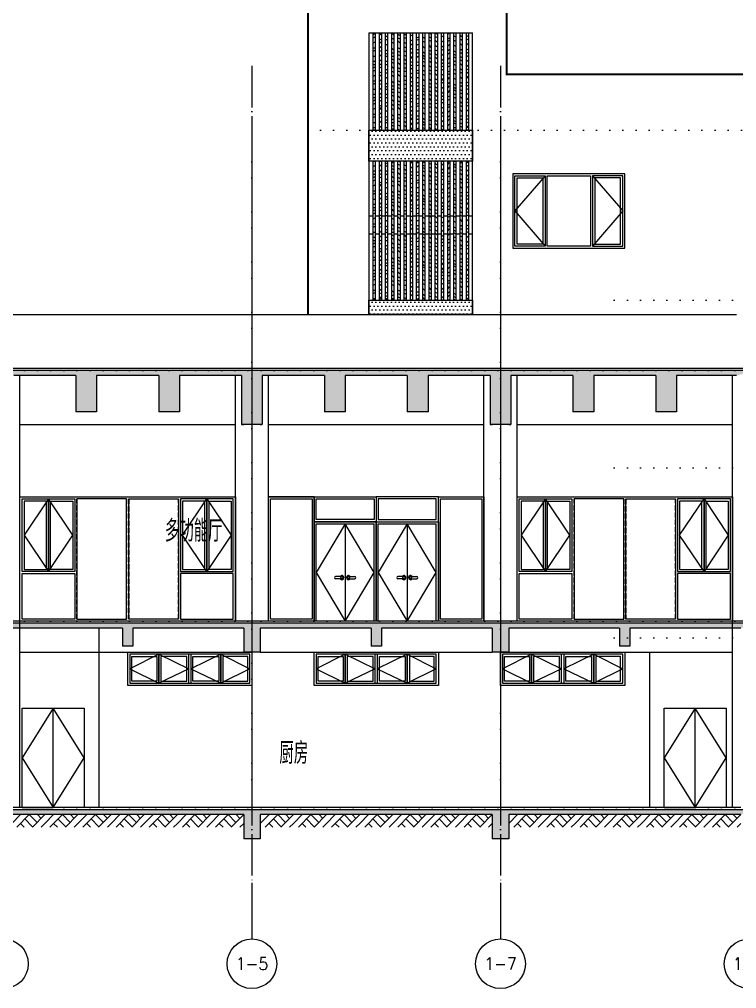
# Model space of a CAD drawing. Header units: millimetres. Extents: x -1048436 to -185795, y -983427 to 400387.
# Drawn here: x -746307 to -728992, y -933630 to -910236 of the extents above; entities that cross this region are included whole.
import ezdxf
from ezdxf.enums import TextEntityAlignment as Align

# ---------------------------------------------------------------- set-up
doc = ezdxf.new("R2010")
doc.units = ezdxf.units.MM
doc.header["$LTSCALE"] = 500
for name, pattern in [('1#游泳馆轴网$0$DOTE', [2.42, 2, -0.2, 0.02, -0.2]), ('A-FP_05$0$pln_L5$0$Col_L4$0$PHANTOM', [63.5, 31.75, -6.35, 6.35, -6.35, 6.35, -6.35]), ('DASH', [0.35, 0.25, -0.1]), ('DOT', [6.35, 0, -6.35])]:
    doc.linetypes.add(name, pattern=pattern)
for name, color, linetype in [('1#游泳馆轴网$0$建-轴线', 1, '1#游泳馆轴网$0$DOTE'), ('AXIS', 3, 'Continuous'), ('AXIS_TEXT', 7, 'Continuous'), ('建-填充', 9, 'Continuous'), ('建-墙', 254, 'Continuous'), ('建-墙-完成面', 95, 'Continuous'), ('建-文字', 4, 'Continuous'), ('建-看线', 8, 'Continuous'), ('建-窗', 135, 'Continuous'), ('楼层虚线', 1, 'Continuous')]:
    doc.layers.add(name, color=color, linetype=linetype)
doc.styles.add('_TCH_AXIS', font='COMPLEX', dxfattribs={"bigfont": 'GBCBIG'})
doc.styles.add('XD2008', font='xd-hzs.shx', dxfattribs={"width": 0.7, "bigfont": 'xd-hztxt.shx'})

# ---------------------------------------------------------------- blocks, each defined once
blk = doc.blocks.new('dgdhfgh')
at = {"layer": '建-窗', "linetype": 'Continuous'}
for p, q in [((-734438, -796881), (-734438, -798581)), ((-733288, -796881), (-733288, -798581))]:
    blk.add_line(p, q, dxfattribs=at)
for points in [[(-732513, -796831), (-735213, -796831), (-735213, -798631), (-732513, -798631)], [(-735163, -796881), (-734438, -796881), (-734438, -798581), (-735163, -798581)], [(-735113, -796931), (-734488, -796931), (-734488, -798531), (-735113, -798531)], [(-734388, -796881), (-733338, -796881), (-733338, -798581), (-734388, -798581)], [(-732563, -796881), (-733288, -796881), (-733288, -798581), (-732563, -798581)], [(-732613, -796931), (-733238, -796931), (-733238, -798531), (-732613, -798531)]]:
    blk.add_lwpolyline(points, close=True, dxfattribs=at)
for points in [[(-734438, -796881), (-735163, -797731), (-734438, -798581)], [(-733288, -796881), (-732563, -797731), (-733288, -798581)]]:
    blk.add_lwpolyline(points, dxfattribs=at)
blk = doc.blocks.new('fdhgfhgf')
at = {"layer": '建-窗', "linetype": 'DASH'}
for p, q in [((-745588, -569327), (-745588, -566427)), ((-744388, -566427), (-744388, -569327)), ((-744338, -566427), (-744338, -569327)), ((-743138, -569327), (-743138, -566427))]:
    blk.add_line(p, q, dxfattribs=at)
at = {"layer": '建-窗', "linetype": 'Continuous'}
for points in [[(-746963, -566377), (-741763, -566377), (-741763, -569377), (-746963, -569377)], [(-746913, -566427), (-746275, -566427), (-746275, -568177), (-746913, -568177)], [(-746913, -566427), (-745638, -566427), (-745638, -568177), (-746913, -568177)], [(-746325, -566477), (-746863, -566477), (-746863, -568127), (-746325, -568127)], [(-746275, -566427), (-745638, -566427), (-745638, -568177), (-746275, -568177)], [(-746225, -566477), (-745688, -566477), (-745688, -568127), (-746225, -568127)], [(-744388, -566427), (-745588, -566427), (-745588, -569327), (-744388, -569327)], [(-744338, -566427), (-743138, -566427), (-743138, -569327), (-744338, -569327)], [(-742450, -566427), (-743088, -566427), (-743088, -568177), (-742450, -568177)], [(-741813, -566427), (-743088, -566427), (-743088, -568177), (-741813, -568177)], [(-742500, -566477), (-743038, -566477), (-743038, -568127), (-742500, -568127)], [(-741813, -566427), (-742450, -566427), (-742450, -568177), (-741813, -568177)], [(-742400, -566477), (-741863, -566477), (-741863, -568127), (-742400, -568127)], [(-746913, -568227), (-745638, -568227), (-745638, -569327), (-746913, -569327)], [(-741813, -568227), (-743088, -568227), (-743088, -569327), (-741813, -569327)]]:
    blk.add_lwpolyline(points, close=True, dxfattribs=at)
for points in [[(-746275, -566427), (-746863, -567302), (-746275, -568177), (-745688, -567302), (-746275, -566427)], [(-742450, -566427), (-741863, -567302), (-742450, -568177), (-743038, -567302), (-742450, -566427)]]:
    blk.add_lwpolyline(points, dxfattribs=at)
blk = doc.blocks.new('$LinePat$素土夯实')
at = {"color": 0}
for p, q in [((0, -210), (210, 0)), ((120, -300), (420, 0)), ((420, 0), (608, -188)), ((495, -300), (795, 0)), ((615, 0), (705, -90)), ((210, -210), (300, -300)), ((315, -105), (502, -293)), ((705, -300), (795, -210))]:
    blk.add_line(p, q, dxfattribs=at)

msp = doc.modelspace()

# ---------------------------------------------------------------- hatches: boundary and pattern name
at = {"layer": '建-填充', "linetype": 'A-FP_05$0$pln_L5$0$Col_L4$0$PHANTOM'}
h = msp.add_hatch(dxfattribs=at)
h.set_pattern_fill('木纹01', color=256, scale=200)
h.set_pattern_definition([(0, (-16964.45, -326923.5), (800, 800), [40, -760]), (0, (-17524.45, -326843.5), (800, 800), [80, -720]), (0, (-17004.45, -326803.5), (800, 800), [40, -760]), (0, (-17484.45, -326723.5), (800, 800), [40, -760]), (0, (-17004.45, -326683.5), (800, 800), [40, -760]), (0, (-17444.45, -326643.5), (800, 800), [40, -760]), (0, (-17004.45, -326603.5), (800, 800), [40, -760]), (0, (-17444.45, -326523.5), (800, 800), [40, -440, 40, -280]), (0, (-17444.45, -326443.5), (800, 800), [80, -400, 40, -280]), (0, (-17484.45, -326323.5), (800, 800), [40, -120, 40, -320, 40, -240]), (0, (-17524.45, -326243.5), (800, 800), [40, -160, 80, -520]), (0, (-17004.45, -326203.5), (800, 800), [40, -760]), (0, (-17524.45, -326163.5), (800, 800), [40, -200, 40, -520]), (45, (-17604.45, -326923.5), (9e-14, 800), [113.1368, -1018.23405]), (45, (-16924.45, -326923.5), (9e-14, 800), [226.27416, -905.0967]), (45, (-16924.45, -326523.5), (9e-14, 800), [56.568, -1074.80285]), (45, (-17604.45, -326443.5), (9e-14, 800), [169.7056, -961.66525]), (45, (-16924.45, -326443.5), (9e-14, 800), [282.8427, -848.5281]), (45, (-16924.45, -326323.5), (9e-14, 800), [169.7056, -961.66525]), (315, (-17084.45, -326243.5), (800, -2e-13), [56.568, -1074.80285]), (315, (-17364.45, -326883.5), (800, -2e-13), [113.1368, -1018.23405]), (315, (-17324.45, -326563.5), (800, -2e-13), [113.1368, -1018.23405]), (315, (-17084.45, -326723.5), (800, -2e-13), [113.1368, -1018.23405]), (315, (-17124.45, -326403.5), (800, -2e-13), [113.1368, -1018.23405]), (315, (-17084.45, -326323.5), (800, -2e-13), [169.7056, -961.66525]), (315, (-17284.45, -326803.5), (800, -2e-13), [169.7056, -961.66525]), (315, (-17164.45, -326763.5), (800, -2e-13), [169.7056, -961.66525]), (315, (-17284.45, -326483.5), (800, -2e-13), [169.7056, -961.66525]), (315, (-17204.45, -326443.5), (800, -2e-13), [169.7056, -961.66525]), (26.56505, (-17564.45, -326763.48), (800, 3e-07), [89.4427, -1699.41166]), (26.56505, (-16964.45, -326803.48), (800, 3e-07), [357.7709, -1431.0835]), (26.56505, (-16964.45, -326683.48), (800, 3e-07), [357.7709, -1431.0835]), (26.56505, (-16964.45, -326603.48), (800, 3e-07), [357.7712, -536, 178.888, -716.19518]), (26.56505, (-16884.45, -326483.48), (800, 3e-07), [89.4427, -1699.41166]), (26.56505, (-17604.45, -326203.48), (800, 3e-07), [89.4427, -1699.41166]), (26.56505, (-16964.45, -326203.48), (800, 3e-07), [178.88544, -1609.96894]), (333.43495, (-17164.45, -326923.48), (800, -3e-07), [178.88544, -1609.96894]), (333.43495, (-17444.45, -326723.48), (800, -3e-07), [178.88544, -1609.96894]), (333.43495, (-17444.45, -326843.48), (800, -3e-07), [89.4427, -1699.40894]), (333.43495, (-17404.45, -326643.48), (800, -3e-07), [268.32816, -1520.5262]), (333.43495, (-17244.45, -326643.48), (800, -3e-07), [178.88544, -1609.96894]), (333.43495, (-17164.45, -326603.48), (800, -3e-07), [178.88544, -1609.96894]), (333.43495, (-17404.45, -326523.48), (800, -3e-07), [89.4427, -1699.40894]), (333.43495, (-17364.45, -326443.48), (800, -3e-07), [89.4427, -1699.40894]), (333.43495, (-17044.45, -326283.48), (800, -3e-07), [89.4427, -1699.40894]), (333.43495, (-17084.45, -326563.48), (800, -3e-07), [89.4427, -1699.40894]), (333.43495, (-17444.45, -326323.48), (800, -3e-07), [268.32816, -1520.5262]), (333.43495, (-17484.45, -326243.48), (800, -3e-07), [178.88544, -1609.96894]), (333.43495, (-17044.45, -326483.48), (800, -3e-07), [89.44, -804.96, 89.44, -805.01438]), (333.43495, (-17284.45, -326323.48), (800, -3e-07), [178.88544, -1609.96894]), (333.43495, (-17244.45, -326243.48), (800, -3e-07), [178.88544, -1609.96894]), (333.43495, (-17484.45, -326163.48), (800, -3e-07), [178.88544, -1609.96894]), (333.43495, (-17244.45, -326163.48), (800, -3e-07), [178.88544, -1609.96894])])
h.paths.add_polyline_path([(-735517.1, -910561.4), (-735467.1, -910561.4), (-735467.1, -912911.4), (-735517.1, -912911.4)])
h.paths.add_polyline_path([(-735667.1, -910561.4), (-735617.1, -910561.4), (-735617.1, -912911.4), (-735667.1, -912911.4)])
h.paths.add_polyline_path([(-735817.1, -910561.4), (-735767.1, -910561.4), (-735767.1, -912911.4), (-735817.1, -912911.4)])
h.paths.add_polyline_path([(-735967.1, -910561.4), (-735917.1, -910561.4), (-735917.1, -912911.4), (-735967.1, -912911.4)])
h.paths.add_polyline_path([(-736117.1, -910561.4), (-736067.1, -910561.4), (-736067.1, -912911.4), (-736117.1, -912911.4)])
h.paths.add_polyline_path([(-736267.1, -910561.4), (-736217.1, -910561.4), (-736217.1, -912911.4), (-736267.1, -912911.4)])
h.paths.add_polyline_path([(-736417.1, -910561.4), (-736367.1, -910561.4), (-736367.1, -912911.4), (-736417.1, -912911.4)])
h.paths.add_polyline_path([(-736567.1, -910561.4), (-736517.1, -910561.4), (-736517.1, -912911.4), (-736567.1, -912911.4)])
h.paths.add_polyline_path([(-736717.1, -910561.4), (-736667.1, -910561.4), (-736667.1, -912911.4), (-736717.1, -912911.4)])
h.paths.add_polyline_path([(-736867.1, -910561.4), (-736817.1, -910561.4), (-736817.1, -912911.4), (-736867.1, -912911.4)])
h.paths.add_polyline_path([(-737017.1, -910561.4), (-736967.1, -910561.4), (-736967.1, -912911.4), (-737017.1, -912911.4)])
h.paths.add_polyline_path([(-737167.1, -910561.4), (-737117.1, -910561.4), (-737117.1, -912911.4), (-737167.1, -912911.4)])
h.paths.add_polyline_path([(-737317.1, -910561.4), (-737267.1, -910561.4), (-737267.1, -912911.4), (-737317.1, -912911.4)])
h.paths.add_polyline_path([(-737467.1, -910561.4), (-737417.1, -910561.4), (-737417.1, -912911.4), (-737467.1, -912911.4)])
h.paths.add_polyline_path([(-737617.1, -910561.4), (-737567.1, -910561.4), (-737567.1, -912911.4), (-737617.1, -912911.4)])
h.paths.add_polyline_path([(-737767.1, -910561.4), (-737717.1, -910561.4), (-737717.1, -912911.4), (-737767.1, -912911.4)])
h = msp.add_hatch(dxfattribs=at)
h.set_pattern_fill('松散材料', color=256, scale=50)
h.set_pattern_definition([(0, (-17604.45, -330373.48), (46.875, 93.75), [0, -93.75])])
h.paths.add_polyline_path([(-735367.1, -912911.4), (-737867.1, -912911.4), (-737867.1, -913661.4), (-735367.1, -913661.4)])
h.paths.add_polyline_path([(-735367.1, -917011.4), (-737867.1, -917011.4), (-737867.1, -917361.4), (-735367.1, -917361.4)])
h = msp.add_hatch(dxfattribs=at)
h.set_pattern_fill('木纹01', color=256, scale=200)
h.set_pattern_definition([(0, (-16964.45, -330373.5), (800, 800), [40, -760]), (0, (-17524.45, -330293.5), (800, 800), [80, -720]), (0, (-17004.45, -330253.5), (800, 800), [40, -760]), (0, (-17484.45, -330173.5), (800, 800), [40, -760]), (0, (-17004.45, -330133.5), (800, 800), [40, -760]), (0, (-17444.45, -330093.5), (800, 800), [40, -760]), (0, (-17004.45, -330053.5), (800, 800), [40, -760]), (0, (-17444.45, -329973.5), (800, 800), [40, -440, 40, -280]), (0, (-17444.45, -329893.5), (800, 800), [80, -400, 40, -280]), (0, (-17484.45, -329773.5), (800, 800), [40, -120, 40, -320, 40, -240]), (0, (-17524.45, -329693.5), (800, 800), [40, -160, 80, -520]), (0, (-17004.45, -329653.5), (800, 800), [40, -760]), (0, (-17524.45, -329613.5), (800, 800), [40, -200, 40, -520]), (45, (-17604.45, -330373.5), (9e-14, 800), [113.1368, -1018.23405]), (45, (-16924.45, -330373.5), (9e-14, 800), [226.27416, -905.0967]), (45, (-16924.45, -329973.5), (9e-14, 800), [56.568, -1074.80285]), (45, (-17604.45, -329893.5), (9e-14, 800), [169.7056, -961.66525]), (45, (-16924.45, -329893.5), (9e-14, 800), [282.8427, -848.5281]), (45, (-16924.45, -329773.5), (9e-14, 800), [169.7056, -961.66525]), (315, (-17084.45, -329693.5), (800, -2e-13), [56.568, -1074.80285]), (315, (-17364.45, -330333.5), (800, -2e-13), [113.1368, -1018.23405]), (315, (-17324.45, -330013.5), (800, -2e-13), [113.1368, -1018.23405]), (315, (-17084.45, -330173.5), (800, -2e-13), [113.1368, -1018.23405]), (315, (-17124.45, -329853.5), (800, -2e-13), [113.1368, -1018.23405]), (315, (-17084.45, -329773.5), (800, -2e-13), [169.7056, -961.66525]), (315, (-17284.45, -330253.5), (800, -2e-13), [169.7056, -961.66525]), (315, (-17164.45, -330213.5), (800, -2e-13), [169.7056, -961.66525]), (315, (-17284.45, -329933.5), (800, -2e-13), [169.7056, -961.66525]), (315, (-17204.45, -329893.5), (800, -2e-13), [169.7056, -961.66525]), (26.56505, (-17564.45, -330213.48), (800, 3e-07), [89.4427, -1699.41166]), (26.56505, (-16964.45, -330253.48), (800, 3e-07), [357.7709, -1431.0835]), (26.56505, (-16964.45, -330133.48), (800, 3e-07), [357.7709, -1431.0835]), (26.56505, (-16964.45, -330053.48), (800, 3e-07), [357.7712, -536, 178.888, -716.19518]), (26.56505, (-16884.45, -329933.48), (800, 3e-07), [89.4427, -1699.41166]), (26.56505, (-17604.45, -329653.48), (800, 3e-07), [89.4427, -1699.41166]), (26.56505, (-16964.45, -329653.48), (800, 3e-07), [178.88544, -1609.96894]), (333.43495, (-17164.45, -330373.48), (800, -3e-07), [178.88544, -1609.96894]), (333.43495, (-17444.45, -330173.48), (800, -3e-07), [178.88544, -1609.96894]), (333.43495, (-17444.45, -330293.48), (800, -3e-07), [89.4427, -1699.40894]), (333.43495, (-17404.45, -330093.48), (800, -3e-07), [268.32816, -1520.5262]), (333.43495, (-17244.45, -330093.48), (800, -3e-07), [178.88544, -1609.96894]), (333.43495, (-17164.45, -330053.48), (800, -3e-07), [178.88544, -1609.96894]), (333.43495, (-17404.45, -329973.48), (800, -3e-07), [89.4427, -1699.40894]), (333.43495, (-17364.45, -329893.48), (800, -3e-07), [89.4427, -1699.40894]), (333.43495, (-17044.45, -329733.48), (800, -3e-07), [89.4427, -1699.40894]), (333.43495, (-17084.45, -330013.48), (800, -3e-07), [89.4427, -1699.40894]), (333.43495, (-17444.45, -329773.48), (800, -3e-07), [268.32816, -1520.5262]), (333.43495, (-17484.45, -329693.48), (800, -3e-07), [178.88544, -1609.96894]), (333.43495, (-17044.45, -329933.48), (800, -3e-07), [89.44, -804.96, 89.44, -805.01438]), (333.43495, (-17284.45, -329773.48), (800, -3e-07), [178.88544, -1609.96894]), (333.43495, (-17244.45, -329693.48), (800, -3e-07), [178.88544, -1609.96894]), (333.43495, (-17484.45, -329613.48), (800, -3e-07), [178.88544, -1609.96894]), (333.43495, (-17244.45, -329613.48), (800, -3e-07), [178.88544, -1609.96894])])
h.paths.add_polyline_path([(-735517.1, -913661.4), (-735467.1, -913661.4), (-735467.1, -917011.4), (-735517.1, -917011.4)])
h.paths.add_polyline_path([(-735667.1, -913661.4), (-735617.1, -913661.4), (-735617.1, -917011.4), (-735667.1, -917011.4)])
h.paths.add_polyline_path([(-735817.1, -913661.4), (-735767.1, -913661.4), (-735767.1, -917011.4), (-735817.1, -917011.4)])
h.paths.add_polyline_path([(-735967.1, -913661.4), (-735917.1, -913661.4), (-735917.1, -917011.4), (-735967.1, -917011.4)])
h.paths.add_polyline_path([(-736117.1, -913661.4), (-736067.1, -913661.4), (-736067.1, -917011.4), (-736117.1, -917011.4)])
h.paths.add_polyline_path([(-736267.1, -913661.4), (-736217.1, -913661.4), (-736217.1, -917011.4), (-736267.1, -917011.4)])
h.paths.add_polyline_path([(-736417.1, -913661.4), (-736367.1, -913661.4), (-736367.1, -917011.4), (-736417.1, -917011.4)])
h.paths.add_polyline_path([(-736567.1, -913661.4), (-736517.1, -913661.4), (-736517.1, -917011.4), (-736567.1, -917011.4)])
h.paths.add_polyline_path([(-736717.1, -913661.4), (-736667.1, -913661.4), (-736667.1, -917011.4), (-736717.1, -917011.4)])
h.paths.add_polyline_path([(-736867.1, -913661.4), (-736817.1, -913661.4), (-736817.1, -917011.4), (-736867.1, -917011.4)])
h.paths.add_polyline_path([(-737017.1, -913661.4), (-736967.1, -913661.4), (-736967.1, -917011.4), (-737017.1, -917011.4)])
h.paths.add_polyline_path([(-737167.1, -913661.4), (-737117.1, -913661.4), (-737117.1, -917011.4), (-737167.1, -917011.4)])
h.paths.add_polyline_path([(-737317.1, -913661.4), (-737267.1, -913661.4), (-737267.1, -917011.4), (-737317.1, -917011.4)])
h.paths.add_polyline_path([(-737467.1, -913661.4), (-737417.1, -913661.4), (-737417.1, -917011.4), (-737467.1, -917011.4)])
h.paths.add_polyline_path([(-737617.1, -913661.4), (-737567.1, -913661.4), (-737567.1, -917011.4), (-737617.1, -917011.4)])
h.paths.add_polyline_path([(-737767.1, -913661.4), (-737717.1, -913661.4), (-737717.1, -917011.4), (-737767.1, -917011.4)])
at = {"layer": '建-填充'}
for points in [[(-744692.1, -918791.4), (-744692.1, -918711.4), (-746692.1, -918711.4), (-746692.1, -918791.4), (-746442.1, -918831.4), (-744942.1, -918831.4)], [(-744692.1, -918791.4), (-744942.1, -918831.4), (-744942.1, -919711.4), (-744442.1, -919711.4), (-744442.1, -918831.4)], [(-742692.1, -918791.4), (-742692.1, -918711.4), (-744692.1, -918711.4), (-744692.1, -918791.4), (-744442.1, -918831.4), (-742942.1, -918831.4)], [(-742692.1, -918791.4), (-742942.1, -918831.4), (-742942.1, -919711.4), (-742442.1, -919711.4), (-742442.1, -918831.4)], [(-740692.1, -918791.4), (-740692.1, -918711.4), (-742692.1, -918711.4), (-742692.1, -918791.4), (-742442.1, -918831.4), (-740942.1, -918831.4)], [(-740692.1, -918791.4), (-740942.1, -918831.4), (-740942.1, -920011.4), (-740442.1, -920011.4), (-740442.1, -918831.4)], [(-738692.1, -918791.4), (-738692.1, -918711.4), (-740692.1, -918711.4), (-740692.1, -918791.4), (-740442.1, -918831.4), (-738942.1, -918831.4)], [(-738692.1, -918791.4), (-738942.1, -918831.4), (-738942.1, -919711.4), (-738442.1, -919711.4), (-738442.1, -918831.4)], [(-736692.1, -918791.4), (-736692.1, -918711.4), (-738692.1, -918711.4), (-738692.1, -918791.4), (-738442.1, -918831.4), (-736942.1, -918831.4)], [(-736692.1, -918791.4), (-736942.1, -918831.4), (-736942.1, -919711.4), (-736442.1, -919711.4), (-736442.1, -918831.4)], [(-734692.1, -918791.4), (-734692.1, -918711.4), (-736692.1, -918711.4), (-736692.1, -918791.4), (-736442.1, -918831.4), (-734942.1, -918831.4)], [(-734692.1, -918791.4), (-734942.1, -918831.4), (-734942.1, -920011.4), (-734442.1, -920011.4), (-734442.1, -918831.4)], [(-732692.1, -918791.4), (-732692.1, -918711.4), (-734692.1, -918711.4), (-734692.1, -918791.4), (-734442.1, -918831.4), (-732942.1, -918831.4)], [(-732692.1, -918791.4), (-732942.1, -918831.4), (-732942.1, -919711.4), (-732442.1, -919711.4), (-732442.1, -918831.4)], [(-730692.1, -918791.4), (-730692.1, -918711.4), (-732692.1, -918711.4), (-732692.1, -918791.4), (-732442.1, -918831.4), (-730942.1, -918831.4)], [(-730692.1, -918791.4), (-730942.1, -918831.4), (-730942.1, -919711.4), (-730442.1, -919711.4), (-730442.1, -918831.4)], [(-728992.1, -918831.4), (-728492.1, -918711.4), (-730692.1, -918711.4), (-730692.1, -918791.4), (-730442.1, -918831.4)], [(-743733.8, -924891.4), (-743817.1, -924811.4), (-746692.1, -924811.4), (-746692.1, -924891.4), (-746492.1, -924931.4), (-743817.1, -924931.4)], [(-740692.1, -924891.4), (-740692.1, -924811.4), (-743817.1, -924811.4), (-743733.8, -924891.4), (-743567.1, -924931.4), (-740892.1, -924931.4)], [(-743733.8, -924891.4), (-743817.1, -924931.4), (-743817.1, -925361.4), (-743567.1, -925361.4), (-743567.1, -924931.4)], [(-740692.1, -924891.4), (-740892.1, -924931.4), (-740892.1, -925511.4), (-740492.1, -925511.4), (-740492.1, -924931.4)], [(-737733.8, -924891.4), (-737817.1, -924811.4), (-740692.1, -924811.4), (-740692.1, -924891.4), (-740492.1, -924931.4), (-737817.1, -924931.4)], [(-734692.1, -924891.4), (-734692.1, -924811.4), (-737817.1, -924811.4), (-737733.8, -924891.4), (-737567.1, -924931.4), (-734892.1, -924931.4)], [(-737733.8, -924891.4), (-737817.1, -924931.4), (-737817.1, -925361.4), (-737567.1, -925361.4), (-737567.1, -924931.4)], [(-734692.1, -924891.4), (-734892.1, -924931.4), (-734892.1, -925511.4), (-734492.1, -925511.4), (-734492.1, -924931.4)], [(-731733.8, -924891.4), (-731817.1, -924811.4), (-734692.1, -924811.4), (-734692.1, -924891.4), (-734492.1, -924931.4), (-731817.1, -924931.4)], [(-728892.1, -924931.4), (-728492.1, -924811.4), (-731817.1, -924811.4), (-731733.8, -924891.4), (-731567.1, -924931.4)], [(-731733.8, -924891.4), (-731817.1, -924931.4), (-731817.1, -925361.4), (-731567.1, -925361.4), (-731567.1, -924931.4)], [(-740692.1, -929391.4), (-740692.1, -929311.4), (-746692.1, -929311.4), (-746692.1, -929431.4), (-740892.1, -929431.4)], [(-740692.1, -929391.4), (-740892.1, -929431.4), (-740892.1, -930011.4), (-740492.1, -930011.4), (-740492.1, -929431.4)], [(-734692.1, -929391.4), (-734692.1, -929311.4), (-740692.1, -929311.4), (-740692.1, -929391.4), (-740492.1, -929431.4), (-734892.1, -929431.4)], [(-734692.1, -929391.4), (-734892.1, -929431.4), (-734892.1, -930011.4), (-734492.1, -930011.4), (-734492.1, -929431.4)], [(-728691.7, -929371.4), (-728690.3, -929311.4), (-734692.1, -929311.4), (-734692.1, -929391.4), (-734492.1, -929431.4), (-728892.1, -929431.4)]]:
    msp.add_hatch(color=256, dxfattribs=at).paths.add_polyline_path(points)

# ---------------------------------------------------------------- linework, layer by layer
for p, q in [((-737867.1, -910561.4), (-735367.1, -910561.4)), ((-737867.1, -910561.4), (-737867.1, -917361.4)), ((-735367.1, -917361.4), (-735367.1, -910561.4)), ((-734540.5, -911561.4), (-685942.1, -911561.4)), ((-737867.1, -914981.4), (-737767.1, -914981.4)), ((-737717.1, -914981.4), (-737617.1, -914981.4)), ((-737567.1, -914981.4), (-737467.1, -914981.4)), ((-737428.7, -914981.4), (-737317.1, -914981.4)), ((-737267.1, -914981.4), (-737167.1, -914981.4)), ((-737117.1, -914981.4), (-737017.1, -914981.4)), ((-736967.1, -914981.4), (-736867.1, -914981.4)), ((-736817.1, -914981.4), (-736717.1, -914981.4)), ((-736667.1, -914981.4), (-736567.1, -914981.4)), ((-736517.1, -914981.4), (-736267.1, -914981.4)), ((-736217.1, -914981.4), (-736117.1, -914981.4)), ((-736067.1, -914981.4), (-735967.1, -914981.4)), ((-735917.1, -914981.4), (-735817.1, -914981.4)), ((-735767.1, -914981.4), (-735667.1, -914981.4)), ((-735617.1, -914981.4), (-735517.1, -914981.4)), ((-735467.1, -914981.4), (-735367.1, -914981.4)), ((-737867.1, -915411.4), (-737767.1, -915411.4)), ((-737717.1, -915411.4), (-737617.1, -915411.4)), ((-737567.1, -915411.4), (-737467.1, -915411.4)), ((-737417.1, -915411.4), (-737317.1, -915411.4)), ((-737267.1, -915411.4), (-737167.1, -915411.4)), ((-737117.1, -915411.4), (-737017.1, -915411.4)), ((-736967.1, -915411.4), (-736867.1, -915411.4)), ((-736817.1, -915411.4), (-736717.1, -915411.4)), ((-736667.1, -915411.4), (-736567.1, -915411.4)), ((-736517.1, -915411.4), (-736417.1, -915411.4)), ((-736367.1, -915411.4), (-736267.1, -915411.4)), ((-736217.1, -915411.4), (-736117.1, -915411.4)), ((-736067.1, -915411.4), (-735817.1, -915411.4)), ((-735768.7, -915411.4), (-735667.1, -915411.4)), ((-735617.1, -915411.4), (-735517.1, -915411.4)), ((-735467.1, -915411.4), (-735367.1, -915411.4))]:
    msp.add_line(p, q)
at = {"const_width": 50}
msp.add_lwpolyline([(-677773.3, -929379.6), (-677773.3, -906661.4), (-685942.1, -906661.4), (-685942.1, -911561.4), (-734540.5, -911561.4), (-734540.5, -909911.4), (-739342.2, -909911.4), (-739342.2, -917361.4)], dxfattribs=at)
for points in [[(-737767.1, -910561.4), (-737717.1, -910561.4), (-737717.1, -912911.4), (-737767.1, -912911.4)], [(-737617.1, -910561.4), (-737567.1, -910561.4), (-737567.1, -912911.4), (-737617.1, -912911.4)], [(-737467.1, -910561.4), (-737417.1, -910561.4), (-737417.1, -912911.4), (-737467.1, -912911.4)], [(-737317.1, -910561.4), (-737267.1, -910561.4), (-737267.1, -912911.4), (-737317.1, -912911.4)], [(-737167.1, -910561.4), (-737117.1, -910561.4), (-737117.1, -912911.4), (-737167.1, -912911.4)], [(-737017.1, -910561.4), (-736967.1, -910561.4), (-736967.1, -912911.4), (-737017.1, -912911.4)], [(-736867.1, -910561.4), (-736817.1, -910561.4), (-736817.1, -912911.4), (-736867.1, -912911.4)], [(-736717.1, -910561.4), (-736667.1, -910561.4), (-736667.1, -912911.4), (-736717.1, -912911.4)], [(-736567.1, -910561.4), (-736517.1, -910561.4), (-736517.1, -912911.4), (-736567.1, -912911.4)], [(-736417.1, -910561.4), (-736367.1, -910561.4), (-736367.1, -912911.4), (-736417.1, -912911.4)], [(-736267.1, -910561.4), (-736217.1, -910561.4), (-736217.1, -912911.4), (-736267.1, -912911.4)], [(-736117.1, -910561.4), (-736067.1, -910561.4), (-736067.1, -912911.4), (-736117.1, -912911.4)], [(-735967.1, -910561.4), (-735917.1, -910561.4), (-735917.1, -912911.4), (-735967.1, -912911.4)], [(-735817.1, -910561.4), (-735767.1, -910561.4), (-735767.1, -912911.4), (-735817.1, -912911.4)], [(-735667.1, -910561.4), (-735617.1, -910561.4), (-735617.1, -912911.4), (-735667.1, -912911.4)], [(-735517.1, -910561.4), (-735467.1, -910561.4), (-735467.1, -912911.4), (-735517.1, -912911.4)], [(-737867.1, -912911.4), (-735367.1, -912911.4), (-735367.1, -913661.4), (-737867.1, -913661.4)], [(-737767.1, -913661.4), (-737717.1, -913661.4), (-737717.1, -917011.4), (-737767.1, -917011.4)], [(-737617.1, -913661.4), (-737567.1, -913661.4), (-737567.1, -917011.4), (-737617.1, -917011.4)], [(-737467.1, -913661.4), (-737417.1, -913661.4), (-737417.1, -917011.4), (-737467.1, -917011.4)], [(-737317.1, -913661.4), (-737267.1, -913661.4), (-737267.1, -917011.4), (-737317.1, -917011.4)], [(-737167.1, -913661.4), (-737117.1, -913661.4), (-737117.1, -917011.4), (-737167.1, -917011.4)], [(-737017.1, -913661.4), (-736967.1, -913661.4), (-736967.1, -917011.4), (-737017.1, -917011.4)], [(-736867.1, -913661.4), (-736817.1, -913661.4), (-736817.1, -917011.4), (-736867.1, -917011.4)], [(-736717.1, -913661.4), (-736667.1, -913661.4), (-736667.1, -917011.4), (-736717.1, -917011.4)], [(-736567.1, -913661.4), (-736517.1, -913661.4), (-736517.1, -917011.4), (-736567.1, -917011.4)], [(-736417.1, -913661.4), (-736367.1, -913661.4), (-736367.1, -917011.4), (-736417.1, -917011.4)], [(-736267.1, -913661.4), (-736217.1, -913661.4), (-736217.1, -917011.4), (-736267.1, -917011.4)], [(-736117.1, -913661.4), (-736067.1, -913661.4), (-736067.1, -917011.4), (-736117.1, -917011.4)], [(-735967.1, -913661.4), (-735917.1, -913661.4), (-735917.1, -917011.4), (-735967.1, -917011.4)], [(-735817.1, -913661.4), (-735767.1, -913661.4), (-735767.1, -917011.4), (-735817.1, -917011.4)], [(-735667.1, -913661.4), (-735617.1, -913661.4), (-735617.1, -917011.4), (-735667.1, -917011.4)], [(-735517.1, -913661.4), (-735467.1, -913661.4), (-735467.1, -917011.4), (-735517.1, -917011.4)], [(-737867.1, -917011.4), (-735367.1, -917011.4), (-735367.1, -917361.4), (-737867.1, -917361.4)]]:
    msp.add_lwpolyline(points, close=True)
at = {"layer": '1#游泳馆轴网$0$建-轴线'}
for p, q in [((-740692.1, -911361.4), (-740692.1, -929475.7)), ((-734692.1, -911361.4), (-734692.1, -929475.7)), ((-740692.1, -912961.4), (-740692.1, -931075.7)), ((-734692.1, -912961.4), (-734692.1, -931075.7))]:
    msp.add_line(p, q, dxfattribs=at)
at = {"layer": 'AXIS'}
for p, q in [((-740692.1, -931075.7), (-740692.1, -932430.5)), ((-734692.1, -931075.7), (-734692.1, -932430.5))]:
    msp.add_line(p, q, dxfattribs=at)
for centre in [(-746692.1, -933030.5), (-740692.1, -933030.5), (-734692.1, -933030.5), (-728692.1, -933030.5)]:
    msp.add_circle(centre, 600, dxfattribs=at)
at = {"layer": '建-墙'}
for p, q in [((-744692.1, -918711.4), (-746692.1, -918711.4)), ((-744942.1, -918831.4), (-746442.1, -918831.4)), ((-744942.1, -918831.4), (-744942.1, -919711.4)), ((-742692.1, -918711.4), (-744692.1, -918711.4)), ((-744442.1, -918831.4), (-744442.1, -919711.4)), ((-742942.1, -918831.4), (-744442.1, -918831.4)), ((-742942.1, -918831.4), (-742942.1, -919711.4)), ((-740692.1, -918711.4), (-742692.1, -918711.4)), ((-740942.1, -918831.4), (-742442.1, -918831.4)), ((-742442.1, -918831.4), (-742442.1, -919711.4)), ((-740942.1, -918831.4), (-740942.1, -920011.4)), ((-738692.1, -918711.4), (-740692.1, -918711.4)), ((-740442.1, -918831.4), (-740442.1, -920011.4)), ((-738942.1, -918831.4), (-740442.1, -918831.4)), ((-738942.1, -918831.4), (-738942.1, -919711.4)), ((-736692.1, -918711.4), (-738692.1, -918711.4)), ((-738442.1, -918831.4), (-738442.1, -919711.4)), ((-736942.1, -918831.4), (-738442.1, -918831.4)), ((-736942.1, -918831.4), (-736942.1, -919711.4)), ((-734692.1, -918711.4), (-736692.1, -918711.4)), ((-734942.1, -918831.4), (-736442.1, -918831.4)), ((-736442.1, -918831.4), (-736442.1, -919711.4)), ((-734942.1, -918831.4), (-734942.1, -920011.4)), ((-732692.1, -918711.4), (-734692.1, -918711.4)), ((-734442.1, -918831.4), (-734442.1, -920011.4)), ((-732942.1, -918831.4), (-734442.1, -918831.4)), ((-732942.1, -918831.4), (-732942.1, -919711.4)), ((-730692.1, -918711.4), (-732692.1, -918711.4)), ((-732442.1, -918831.4), (-732442.1, -919711.4)), ((-730942.1, -918831.4), (-732442.1, -918831.4)), ((-730942.1, -918831.4), (-730942.1, -919711.4)), ((-728492.1, -918711.4), (-730692.1, -918711.4)), ((-728992.1, -918831.4), (-730442.1, -918831.4)), ((-730442.1, -918831.4), (-730442.1, -919711.4)), ((-744442.1, -919711.4), (-744942.1, -919711.4)), ((-742442.1, -919711.4), (-742942.1, -919711.4)), ((-738442.1, -919711.4), (-738942.1, -919711.4)), ((-736442.1, -919711.4), (-736942.1, -919711.4)), ((-732442.1, -919711.4), (-732942.1, -919711.4)), ((-730442.1, -919711.4), (-730942.1, -919711.4)), ((-740442.1, -920011.4), (-740942.1, -920011.4)), ((-734442.1, -920011.4), (-734942.1, -920011.4)), ((-743817.1, -924811.4), (-746692.1, -924811.4)), ((-743817.1, -924931.4), (-746492.1, -924931.4)), ((-740692.1, -924811.4), (-743817.1, -924811.4)), ((-743817.1, -924931.4), (-743817.1, -925361.4)), ((-740892.1, -924931.4), (-743567.1, -924931.4)), ((-743567.1, -924931.4), (-743567.1, -925361.4)), ((-740892.1, -924931.4), (-740892.1, -925511.4)), ((-737817.1, -924811.4), (-740692.1, -924811.4)), ((-740492.1, -924931.4), (-740492.1, -925511.4)), ((-737817.1, -924931.4), (-740492.1, -924931.4)), ((-734692.1, -924811.4), (-737817.1, -924811.4)), ((-737817.1, -924931.4), (-737817.1, -925361.4)), ((-734892.1, -924931.4), (-737567.1, -924931.4)), ((-737567.1, -924931.4), (-737567.1, -925361.4)), ((-734892.1, -924931.4), (-734892.1, -925511.4)), ((-731817.1, -924811.4), (-734692.1, -924811.4)), ((-734492.1, -924931.4), (-734492.1, -925511.4)), ((-731817.1, -924931.4), (-734492.1, -924931.4)), ((-728492.1, -924811.4), (-731817.1, -924811.4)), ((-731817.1, -924931.4), (-731817.1, -925361.4)), ((-728892.1, -924931.4), (-731567.1, -924931.4)), ((-731567.1, -924931.4), (-731567.1, -925361.4)), ((-743567.1, -925361.4), (-743817.1, -925361.4)), ((-737567.1, -925361.4), (-737817.1, -925361.4)), ((-731567.1, -925361.4), (-731817.1, -925361.4)), ((-740492.1, -925511.4), (-740892.1, -925511.4)), ((-734492.1, -925511.4), (-734892.1, -925511.4)), ((-740692.1, -929311.4), (-746692.1, -929311.4)), ((-740892.1, -929431.4), (-746692.1, -929431.4)), ((-740892.1, -929431.4), (-740892.1, -930011.4)), ((-734692.1, -929311.4), (-740692.1, -929311.4)), ((-740492.1, -929431.4), (-740492.1, -930011.4)), ((-734892.1, -929431.4), (-740492.1, -929431.4)), ((-734892.1, -929431.4), (-734892.1, -930011.4)), ((-728690.3, -929311.4), (-734692.1, -929311.4)), ((-728892.1, -929431.4), (-734492.1, -929431.4)), ((-734492.1, -929431.4), (-734492.1, -930011.4)), ((-740492.1, -930011.4), (-740892.1, -930011.4)), ((-734492.1, -930011.4), (-734892.1, -930011.4))]:
    msp.add_line(p, q, dxfattribs=at)
at = {"layer": '建-墙-完成面'}
for p, q in [((-744692.1, -918661.4), (-746692.1, -918661.4)), ((-742692.1, -918661.4), (-744692.1, -918661.4)), ((-740692.1, -918661.4), (-742692.1, -918661.4)), ((-738692.1, -918661.4), (-740692.1, -918661.4)), ((-736692.1, -918661.4), (-738692.1, -918661.4)), ((-734692.1, -918661.4), (-736692.1, -918661.4)), ((-732692.1, -918661.4), (-734692.1, -918661.4)), ((-730692.1, -918661.4), (-732692.1, -918661.4)), ((-728492.1, -918661.4), (-730692.1, -918661.4)), ((-743817.1, -924761.4), (-746692.1, -924761.4)), ((-740692.1, -924761.4), (-743817.1, -924761.4)), ((-737817.1, -924761.4), (-740692.1, -924761.4)), ((-734692.1, -924761.4), (-737817.1, -924761.4)), ((-731817.1, -924761.4), (-734692.1, -924761.4)), ((-728692.1, -924761.4), (-731817.1, -924761.4)), ((-740692.1, -929261.4), (-746492.1, -929261.4)), ((-734692.1, -929261.4), (-740692.1, -929261.4)), ((-728892.1, -929261.4), (-734692.1, -929261.4))]:
    msp.add_line(p, q, dxfattribs=at)
at = {"layer": '建-看线'}
for p, q in [((-752797.4, -917361.4), (-728992.1, -917361.4)), ((-746292.1, -924761.4), (-746292.1, -918831.4)), ((-741092.1, -924761.4), (-741092.1, -918831.4)), ((-740292.1, -924761.4), (-740292.1, -918831.4)), ((-735092.1, -924761.4), (-735092.1, -918831.4)), ((-734292.1, -924761.4), (-734292.1, -918831.4)), ((-729092.1, -924761.4), (-729092.1, -918831.4)), ((-746292.1, -920011.4), (-741092.1, -920011.4)), ((-740942.1, -920011.4), (-740892.1, -920011.4)), ((-740492.1, -920011.4), (-740442.1, -920011.4)), ((-740292.1, -920011.4), (-735092.1, -920011.4)), ((-734942.1, -920011.4), (-734892.1, -920011.4)), ((-734492.1, -920011.4), (-734442.1, -920011.4)), ((-734292.1, -920011.4), (-729092.1, -920011.4)), ((-746292.1, -929261.4), (-746292.1, -923331.4)), ((-729092.1, -929261.4), (-729092.1, -923331.4)), ((-746292.1, -929261.4), (-746292.1, -924931.4)), ((-744392.1, -924931.4), (-744392.1, -929261.4)), ((-729092.1, -929261.4), (-729092.1, -924931.4)), ((-746292.1, -925511.4), (-740892.1, -925511.4)), ((-740492.1, -925511.4), (-734892.1, -925511.4)), ((-734492.1, -925511.4), (-729092.1, -925511.4)), ((-731092.1, -925511.4), (-731092.1, -929261.4))]:
    msp.add_line(p, q, dxfattribs=at)
for points in [[(-746242.1, -929261.4), (-746242.1, -926861.4), (-744742.1, -926861.4), (-744742.1, -929261.4), (-746242.1, -929261.4), (-745492.1, -929261.4), (-745492.1, -926861.4), (-746242.1, -928061.4), (-745492.1, -929261.4), (-744742.1, -928061.4), (-745492.1, -926861.4)], [(-730742.1, -929261.4), (-730742.1, -926861.4), (-729242.1, -926861.4), (-729242.1, -929261.4), (-730742.1, -929261.4), (-729992.1, -929261.4), (-729992.1, -926861.4), (-730742.1, -928061.4), (-729992.1, -929261.4), (-729242.1, -928061.4), (-729992.1, -926861.4)]]:
    msp.add_lwpolyline(points, dxfattribs=at)
at = {"layer": '建-窗'}
for p, q in [((-739192.1, -921761.4), (-740292.1, -921761.4)), ((-739192.1, -922361.4), (-737692.1, -922361.4)), ((-739192.1, -924761.4), (-739192.1, -922361.4)), ((-738442.1, -922411.4), (-739142.1, -923586.4)), ((-739142.1, -922411.4), (-737742.1, -922411.4)), ((-739142.1, -924761.4), (-739142.1, -922411.4)), ((-737742.1, -923586.4), (-738442.1, -922411.4)), ((-738442.1, -922411.4), (-738442.1, -924761.4)), ((-737742.1, -924761.4), (-737742.1, -922411.4)), ((-737692.1, -922361.4), (-736192.1, -922361.4)), ((-737692.1, -924761.4), (-737692.1, -922361.4)), ((-737692.1, -924761.4), (-737692.1, -922361.4)), ((-736942.1, -922411.4), (-737642.1, -923586.4)), ((-737642.1, -922411.4), (-736242.1, -922411.4)), ((-737642.1, -924761.4), (-737642.1, -922411.4)), ((-736242.1, -923586.4), (-736942.1, -922411.4)), ((-736942.1, -922411.4), (-736942.1, -924761.4)), ((-736242.1, -924761.4), (-736242.1, -922411.4)), ((-736192.1, -924761.4), (-736192.1, -922361.4)), ((-739142.1, -923586.4), (-738442.1, -924761.4)), ((-738442.1, -924761.4), (-737742.1, -923586.4)), ((-737642.1, -923586.4), (-736942.1, -924761.4)), ((-736942.1, -924761.4), (-736242.1, -923586.4)), ((-738521.4, -923686.4), (-738672.6, -923686.4)), ((-738521.4, -923736.4), (-738672.6, -923736.4)), ((-738362.8, -923686.4), (-738211.7, -923686.4)), ((-738362.8, -923736.4), (-738211.7, -923736.4)), ((-737021.4, -923686.4), (-737172.6, -923686.4)), ((-737021.4, -923736.4), (-737172.6, -923736.4)), ((-736862.8, -923686.4), (-736711.7, -923686.4)), ((-736862.8, -923736.4), (-736711.7, -923736.4))]:
    msp.add_line(p, q, dxfattribs=at)
at = {"layer": '建-窗', "linetype": 'Continuous'}
for p, q in [((-742942.1, -925561.4), (-742942.1, -926261.4)), ((-741442.1, -925561.4), (-741442.1, -926261.4)), ((-740742.1, -926261.4), (-740742.1, -925561.4)), ((-738442.1, -925561.4), (-738442.1, -926261.4)), ((-736942.1, -925561.4), (-736942.1, -926261.4)), ((-736242.1, -926261.4), (-736242.1, -925561.4)), ((-733942.1, -925561.4), (-733942.1, -926261.4)), ((-732442.1, -925561.4), (-732442.1, -926261.4)), ((-731742.1, -926261.4), (-731742.1, -925561.4))]:
    msp.add_line(p, q, dxfattribs=at)
at = {"layer": '建-窗'}
for points in [[(-740292.1, -921761.4), (-739192.1, -921761.4), (-739192.1, -924761.4), (-740292.1, -924761.4)], [(-740242.1, -921811.4), (-739242.1, -921811.4), (-739242.1, -924711.4), (-740242.1, -924711.4)], [(-739192.1, -921761.4), (-737692.1, -921761.4), (-737692.1, -922361.4), (-739192.1, -922361.4)], [(-739142.1, -921811.4), (-737742.1, -921811.4), (-737742.1, -922311.4), (-739142.1, -922311.4)], [(-737692.1, -922361.4), (-736192.1, -922361.4), (-736192.1, -921761.4), (-737692.1, -921761.4)], [(-737642.1, -922311.4), (-736242.1, -922311.4), (-736242.1, -921811.4), (-737642.1, -921811.4)], [(-736192.1, -921761.4), (-735092.1, -921761.4), (-735092.1, -924761.4), (-736192.1, -924761.4)], [(-736142.1, -921811.4), (-735142.1, -921811.4), (-735142.1, -924711.4), (-736142.1, -924711.4)], [(-739192.1, -922361.4), (-737692.1, -922361.4), (-737692.1, -924761.4), (-739192.1, -924761.4)], [(-737692.1, -922361.4), (-736192.1, -922361.4), (-736192.1, -924761.4), (-737692.1, -924761.4)]]:
    msp.add_lwpolyline(points, close=True, dxfattribs=at)
at = {"layer": '建-窗', "linetype": 'Continuous'}
for points in [[(-740692.1, -926311.4), (-743692.1, -926311.4), (-743692.1, -925511.4), (-740692.1, -925511.4)], [(-743642.1, -926261.4), (-740742.1, -926261.4), (-740742.1, -925561.4), (-743642.1, -925561.4)], [(-742942.1, -925561.4), (-743642.1, -925561.4), (-743642.1, -926261.4), (-742942.1, -926261.4)], [(-743592.1, -925611.4), (-742992.1, -925611.4), (-742992.1, -926211.4), (-743592.1, -926211.4)], [(-742217.1, -925561.4), (-742942.1, -925561.4), (-742942.1, -926261.4), (-742217.1, -926261.4)], [(-742267.1, -925611.4), (-742892.1, -925611.4), (-742892.1, -926211.4), (-742267.1, -926211.4)], [(-741442.1, -925561.4), (-742167.1, -925561.4), (-742167.1, -926261.4), (-741442.1, -926261.4)], [(-742117.1, -925611.4), (-741492.1, -925611.4), (-741492.1, -926211.4), (-742117.1, -926211.4)], [(-740742.1, -925561.4), (-741442.1, -925561.4), (-741442.1, -926261.4), (-740742.1, -926261.4)], [(-740792.1, -925611.4), (-741392.1, -925611.4), (-741392.1, -926211.4), (-740792.1, -926211.4)], [(-736192.1, -926311.4), (-739192.1, -926311.4), (-739192.1, -925511.4), (-736192.1, -925511.4)], [(-739142.1, -926261.4), (-736242.1, -926261.4), (-736242.1, -925561.4), (-739142.1, -925561.4)], [(-738442.1, -925561.4), (-739142.1, -925561.4), (-739142.1, -926261.4), (-738442.1, -926261.4)], [(-739092.1, -925611.4), (-738492.1, -925611.4), (-738492.1, -926211.4), (-739092.1, -926211.4)], [(-737717.1, -925561.4), (-738442.1, -925561.4), (-738442.1, -926261.4), (-737717.1, -926261.4)], [(-737767.1, -925611.4), (-738392.1, -925611.4), (-738392.1, -926211.4), (-737767.1, -926211.4)], [(-736942.1, -925561.4), (-737667.1, -925561.4), (-737667.1, -926261.4), (-736942.1, -926261.4)], [(-737617.1, -925611.4), (-736992.1, -925611.4), (-736992.1, -926211.4), (-737617.1, -926211.4)], [(-736242.1, -925561.4), (-736942.1, -925561.4), (-736942.1, -926261.4), (-736242.1, -926261.4)], [(-736292.1, -925611.4), (-736892.1, -925611.4), (-736892.1, -926211.4), (-736292.1, -926211.4)], [(-731692.1, -926311.4), (-734692.1, -926311.4), (-734692.1, -925511.4), (-731692.1, -925511.4)], [(-734642.1, -926261.4), (-731742.1, -926261.4), (-731742.1, -925561.4), (-734642.1, -925561.4)], [(-733942.1, -925561.4), (-734642.1, -925561.4), (-734642.1, -926261.4), (-733942.1, -926261.4)], [(-734592.1, -925611.4), (-733992.1, -925611.4), (-733992.1, -926211.4), (-734592.1, -926211.4)], [(-733217.1, -925561.4), (-733942.1, -925561.4), (-733942.1, -926261.4), (-733217.1, -926261.4)], [(-733267.1, -925611.4), (-733892.1, -925611.4), (-733892.1, -926211.4), (-733267.1, -926211.4)], [(-732442.1, -925561.4), (-733167.1, -925561.4), (-733167.1, -926261.4), (-732442.1, -926261.4)], [(-733117.1, -925611.4), (-732492.1, -925611.4), (-732492.1, -926211.4), (-733117.1, -926211.4)], [(-731742.1, -925561.4), (-732442.1, -925561.4), (-732442.1, -926261.4), (-731742.1, -926261.4)], [(-731792.1, -925611.4), (-732392.1, -925611.4), (-732392.1, -926211.4), (-731792.1, -926211.4)]]:
    msp.add_lwpolyline(points, close=True, dxfattribs=at)
for points in [[(-742942.1, -925561.4), (-743642.1, -925911.4), (-742942.1, -926261.4)], [(-742942.1, -925561.4), (-742217.1, -925911.4), (-742942.1, -926261.4)], [(-741442.1, -925561.4), (-742167.1, -925911.4), (-741442.1, -926261.4)], [(-741442.1, -925561.4), (-740742.1, -925911.4), (-741442.1, -926261.4)], [(-738442.1, -925561.4), (-739142.1, -925911.4), (-738442.1, -926261.4)], [(-738442.1, -925561.4), (-737717.1, -925911.4), (-738442.1, -926261.4)], [(-736942.1, -925561.4), (-737667.1, -925911.4), (-736942.1, -926261.4)], [(-736942.1, -925561.4), (-736242.1, -925911.4), (-736942.1, -926261.4)], [(-733942.1, -925561.4), (-734642.1, -925911.4), (-733942.1, -926261.4)], [(-733942.1, -925561.4), (-733217.1, -925911.4), (-733942.1, -926261.4)], [(-732442.1, -925561.4), (-733167.1, -925911.4), (-732442.1, -926261.4)], [(-732442.1, -925561.4), (-731742.1, -925911.4), (-732442.1, -926261.4)]]:
    msp.add_lwpolyline(points, dxfattribs=at)
at = {"layer": '建-窗'}
for centre in [(-738521.4, -923711.4), (-738362.8, -923711.4), (-737021.4, -923711.4), (-736862.8, -923711.4)]:
    msp.add_circle(centre, 25, dxfattribs=at)
for centre, radius, start, end in [((-738672.6, -923711.4), 25, 90, 270), ((-738521.4, -923711.4), 50, 210, 150), ((-738362.8, -923711.4), 50, 30, 330), ((-738211.7, -923711.4), 25, 270, 90), ((-737172.6, -923711.4), 25, 90, 270), ((-737021.4, -923711.4), 50, 210, 150), ((-736862.8, -923711.4), 50, 30, 330), ((-736711.7, -923711.4), 25, 270, 90)]:
    msp.add_arc(centre, radius, start, end, dxfattribs=at)
at = {"layer": '楼层虚线', "linetype": 'DOT', "ltscale": 0.1}
for p, q in [((-739040.5, -912911.4), (-670317, -912911.4)), ((-731946.7, -917011.4), (-670317, -917011.4)), ((-760161.8, -918711.4), (-725487.7, -918711.4)), ((-731946.7, -921061.4), (-670317, -921061.4)), ((-760161.8, -924761.4), (-725487.7, -924761.4)), ((-731946.7, -925161.4), (-670317, -925161.4)), ((-760161.8, -929261.4), (-670317, -929261.4)), ((-760161.8, -929261.4), (-670317, -929261.4))]:
    msp.add_line(p, q, dxfattribs=at)

# ---------------------------------------------------------------- block references
for name, p in [('dgdhfgh', (820.5, -117130.1)), ('fdhgfhgf', (670.6, -355384.3)), ('fdhgfhgf', (12670.6, -355384.3))]:
    msp.add_blockref(name, p)
for p, xscale, rotation in [((-746492.1, -929431.4), 1.006289308175055, 359.9999999942494), ((-745692.1, -929431.4), 1.006289308175055, 359.9999999942494), ((-744892.1, -929431.4), 1.006289308175055, 359.9999999942494), ((-744092.1, -929431.4), 1.006289308175055, 359.9999999942494), ((-743292.1, -929431.4), 1.006289308175055, 359.9999999942494), ((-742492.1, -929431.4), 1.006289308175055, 359.9999999942494), ((-741692.1, -929431.4), 1.006289308175055, 359.9999999942494), ((-740492.1, -929431.4), 1.006289308193966, 359.9999999940779), ((-739692.1, -929431.4), 1.006289308193966, 359.9999999940779), ((-738892.1, -929431.4), 1.006289308193966, 359.9999999940779), ((-738092.1, -929431.4), 1.006289308193966, 359.9999999940779), ((-737292.1, -929431.4), 1.006289308193966, 359.9999999940779), ((-736492.1, -929431.4), 1.006289308193966, 359.9999999940779), ((-735692.1, -929431.4), 1.006289308193966, 359.9999999940779)]:
    msp.add_blockref('$LinePat$素土夯实', p, dxfattribs=dict(xscale=xscale, rotation=rotation))
at = {"xscale": 1.006289308156144}
for p in [(-734492.1, -929431.4), (-733692.1, -929431.4), (-732892.1, -929431.4), (-732092.1, -929431.4), (-731292.1, -929431.4), (-730492.1, -929431.4), (-729692.1, -929431.4)]:
    msp.add_blockref('$LinePat$素土夯实', p, dxfattribs=at)

# ---------------------------------------------------------------- texts
at = {"layer": 'AXIS_TEXT', "style": '_TCH_AXIS'}
for s, p, p2 in [('1-5', (-741084.5, -933180.3), (-740299.8, -933180.3)), ('1-7', (-735084.5, -933180.3), (-734299.8, -933180.3)), ('1-8', (-729084.5, -933180.3), (-728299.8, -933180.3))]:
    msp.add_text(s, height=299.63, dxfattribs=at).set_placement(p, p2, align=Align.FIT)
at = {"layer": '建-文字', "style": 'XD2008', "width": 0.7}
for s, p in [('多功能厅', (-742794.8, -922843)), ('厨房', (-740031.2, -928207))]:
    msp.add_text(s, height=525, dxfattribs=at).set_placement(p)

doc.saveas('drawing.dxf')
